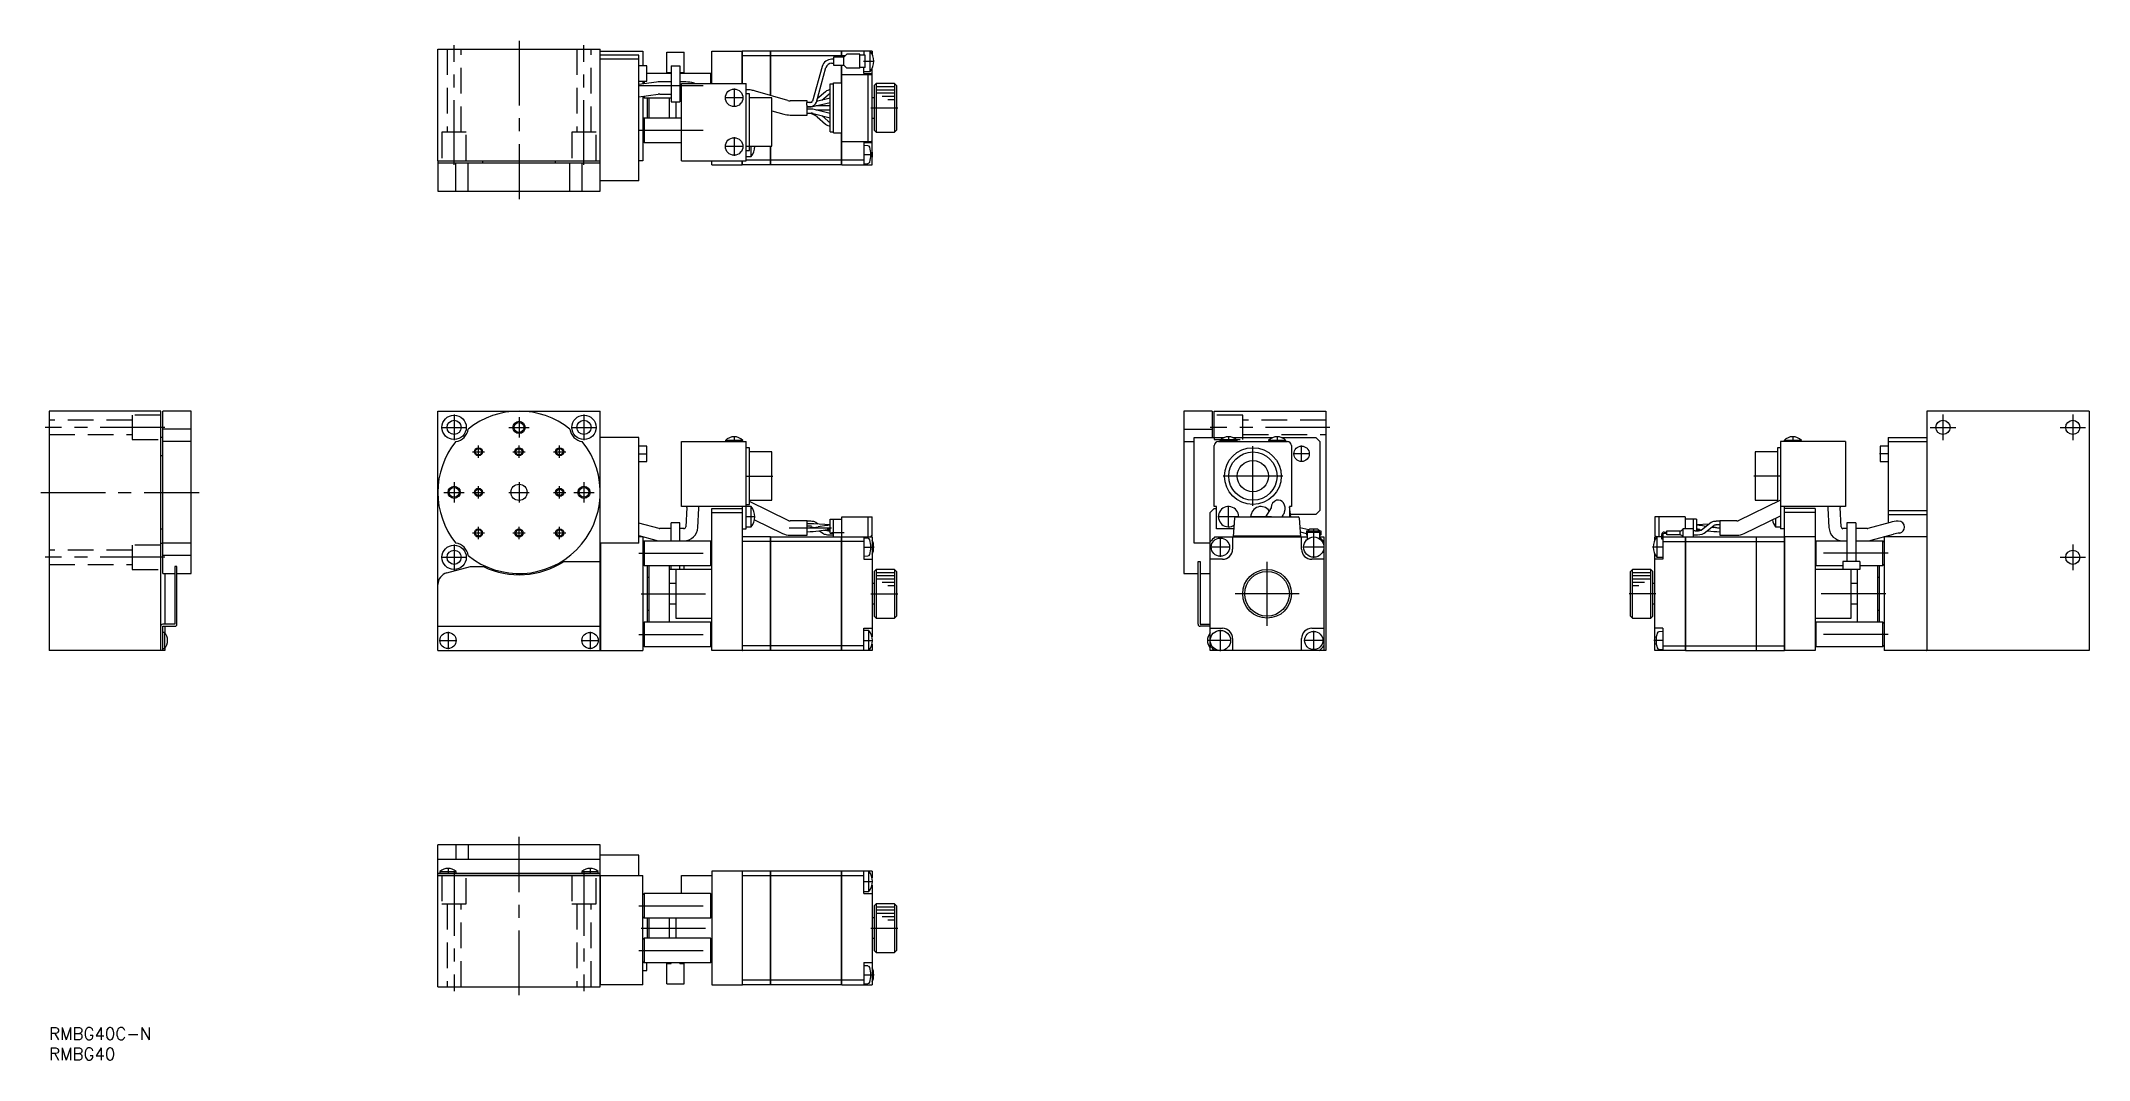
# Model space of a CAD drawing. Extents: x -2 to 503, y -8 to 243.
import ezdxf

# ---------------------------------------------------------------- set-up
doc = ezdxf.new("R2010")
doc.units = 0
doc.header["$LTSCALE"] = 0.5
doc.linetypes.add('CENTER', pattern=[50.8, 31.75, -6.35, 6.35, -6.35])
doc.linetypes.add('DASHED', pattern=[19.05, 12.7, -6.35])
for name, color, linetype in [('MSM_CENTER', 1, 'CENTER'), ('MSM_CONTINUOUS', 7, 'CONTINUOUS'), ('MSM_DASHED', 4, 'DASHED'), ('MSM_NARROW', 5, 'CONTINUOUS'), ('MSM_PART_NUMBER', 7, 'CONTINUOUS')]:
    doc.layers.add(name, color=color, linetype=linetype)
doc.styles.get("Standard").update_dxf_attribs({"font": 'txt.shx', "height": 3, "bigfont": 'bigfont.shx'})

# ---------------------------------------------------------------- blocks, each defined once
blk = doc.blocks.new('*U73')
at = {"layer": 'MSM_PART_NUMBER'}
blk.add_text('RMBG40C-N', height=3, dxfattribs=at).set_placement((0, -3))
blk = doc.blocks.new('*U74')
at = {"layer": 'MSM_PART_NUMBER'}
blk.add_text('RMBG40', height=3, dxfattribs=at).set_placement((0, -8))

msp = doc.modelspace()

# ---------------------------------------------------------------- linework, layer by layer
at = {"layer": 'MSM_CENTER'}
for p, q in [((115.8, 243.08), (115.8, 204.08)), ((99.8, 212.58), (99.8, 242.08)), ((131.8, 212.58), (131.8, 242.08)), ((200.68, 238.08), (203.32, 238.08)), ((145.32, 232.08), (164.15, 232.08)), ((171.05, 229.08), (166.54, 229.08)), ((168.8, 231.34), (168.8, 226.82)), ((202.5, 226.58), (209.1, 226.58)), ((145.32, 221.08), (164.15, 221.08)), ((171.05, 217.08), (166.54, 217.08)), ((168.8, 219.34), (168.8, 214.82)), ((174, 217.08), (171.69, 217.08)), ((200.69, 215.08), (203, 215.08)), ((28.5, 147.87), (-1, 147.87)), ((96.65, 147.87), (102.95, 147.87)), ((99.8, 151.02), (99.8, 144.72)), ((113.3, 147.87), (118.3, 147.87)), ((115.8, 150.37), (115.8, 145.37)), ((128.65, 147.87), (134.95, 147.87)), ((131.8, 151.02), (131.8, 144.72)), ((315.62, 147.87), (286.12, 147.87)), ((463.5, 147.87), (469.8, 147.87)), ((466.65, 151.02), (466.65, 144.72)), ((495.5, 147.87), (501.8, 147.87)), ((498.65, 151.02), (498.65, 144.72)), ((104.3, 141.87), (107.3, 141.87)), ((105.8, 140.37), (105.8, 143.37)), ((114.3, 141.87), (117.3, 141.87)), ((115.8, 140.37), (115.8, 143.37)), ((124.3, 141.87), (127.3, 141.87)), ((125.8, 140.37), (125.8, 143.37)), ((145.2, 141.37), (147.4, 141.37)), ((168.8, 145.63), (168.8, 144.31)), ((290.62, 145.63), (290.62, 144.31)), ((296.62, 128.52), (296.62, 143.22)), ((302.62, 145.63), (302.62, 144.31)), ((310.61, 141.37), (306.62, 141.37)), ((308.62, 139.38), (308.62, 143.37)), ((429.65, 145.63), (429.65, 144.31)), ((453.25, 141.37), (451.05, 141.37)), ((-2, 131.87), (37, 131.87)), ((97.3, 131.87), (102.3, 131.87)), ((99.8, 134.37), (99.8, 129.37)), ((104.3, 131.87), (107.3, 131.87)), ((105.8, 130.37), (105.8, 133.37)), ((113.3, 131.87), (118.3, 131.87)), ((115.8, 134.37), (115.8, 129.37)), ((124.3, 131.87), (127.3, 131.87)), ((125.8, 130.37), (125.8, 133.37)), ((129.3, 131.87), (134.3, 131.87)), ((131.8, 134.37), (131.8, 129.37)), ((171.76, 135.87), (178.37, 135.87)), ((303.97, 135.87), (289.27, 135.87)), ((426.69, 135.87), (420.08, 135.87)), ((290.62, 123.25), (290.62, 128.5)), ((439.81, 128.37), (439.81, 128.35)), ((104.3, 121.87), (107.3, 121.87)), ((105.8, 120.37), (105.8, 123.37)), ((114.3, 121.87), (117.3, 121.87)), ((115.8, 120.37), (115.8, 123.37)), ((124.3, 121.87), (127.3, 121.87)), ((125.8, 120.37), (125.8, 123.37)), ((174, 125.87), (171.69, 125.87)), ((192.78, 123.07), (182.37, 123.07)), ((186.74, 123.61), (187.87, 123.61)), ((186.79, 122.68), (186.85, 122.68)), ((195.92, 121.87), (192.8, 121.87)), ((293.24, 125.87), (287.99, 125.87)), ((301.24, 125.87), (295.99, 125.87)), ((311.62, 115.75), (311.62, 122.92)), ((99.8, 119.02), (99.8, 112.72)), ((145.32, 116.87), (164.15, 116.87)), ((200.68, 118.37), (203.32, 118.37)), ((290.98, 118.37), (286.25, 118.37)), ((288.62, 116.01), (288.62, 120.73)), ((314.24, 118.37), (308.99, 118.37)), ((397.77, 118.37), (395.13, 118.37)), ((453.13, 116.87), (434.3, 116.87)), ((498.65, 119.02), (498.65, 112.72)), ((28.5, 115.87), (-1, 115.87)), ((96.65, 115.87), (102.95, 115.87)), ((300.12, 99), (300.12, 114.75)), ((495.5, 115.87), (501.8, 115.87)), ((145.89, 106.87), (163.74, 106.87)), ((202.5, 106.87), (209.1, 106.87)), ((307.99, 106.87), (292.24, 106.87)), ((395.95, 106.87), (389.35, 106.87)), ((452.56, 106.87), (434.71, 106.87)), ((98.3, 97.47), (98.3, 93.27)), ((133.3, 97.47), (133.3, 93.27)), ((145.32, 96.87), (164.15, 96.87)), ((288.62, 92.75), (288.62, 98)), ((311.62, 93.01), (311.62, 97.73)), ((453.13, 96.87), (434.3, 96.87)), ((96.2, 95.37), (100.4, 95.37)), ((131.2, 95.37), (135.4, 95.37)), ((200.69, 95.37), (203, 95.37)), ((291.24, 95.37), (285.36, 95.37)), ((313.98, 95.37), (309.25, 95.37)), ((397.76, 95.37), (395.45, 95.37)), ((115.8, 8), (115.8, 47)), ((98.3, 39.26), (98.3, 37.94)), ((99.8, 38.5), (99.8, 9)), ((131.8, 38.5), (131.8, 9)), ((133.3, 39.26), (133.3, 37.94)), ((200.69, 36), (203, 36)), ((145.32, 30), (164.15, 30)), ((145.89, 24.5), (163.74, 24.5)), ((202.5, 24.5), (209.1, 24.5)), ((145.32, 19), (164.15, 19)), ((200.68, 13), (203.32, 13))]:
    msp.add_line(p, q, dxfattribs=at)
at = {"layer": 'MSM_CONTINUOUS'}
for p, q in [((95.8, 241.08), (135.8, 241.08)), ((95.8, 213.58), (95.8, 241.08)), ((135.8, 206.08), (135.8, 241.08)), ((135.8, 240.58), (146.3, 240.58)), ((145.3, 239.58), (135.8, 239.58)), ((145.3, 238.58), (135.8, 238.58)), ((145.3, 208.58), (145.3, 239.58)), ((146.3, 240.58), (146.3, 236.98)), ((152.25, 240.31), (156.45, 240.31)), ((152.25, 235.31), (152.25, 240.31)), ((156.45, 235.31), (156.45, 240.31)), ((163.3, 232.58), (163.3, 240.58)), ((163.3, 240.58), (170.8, 240.58)), ((170.8, 232.58), (170.8, 240.58)), ((170.85, 240.53), (170.8, 240.53)), ((170.8, 239.48), (170.85, 239.48)), ((170.85, 232.58), (170.85, 240.58)), ((177.8, 240.58), (170.85, 240.58)), ((177.8, 239.43), (170.85, 239.43)), ((177.8, 229.64), (177.8, 240.58)), ((177.85, 240.48), (177.8, 240.48)), ((177.85, 239.39), (177.8, 239.39)), ((195.25, 240.58), (177.85, 240.58)), ((177.85, 229.62), (177.85, 240.58)), ((195.25, 239.43), (177.85, 239.43)), ((193.3, 238.58), (192.83, 238.58)), ((192.83, 237.58), (193.3, 237.58)), ((195.8, 239.08), (193.3, 239.08)), ((193.3, 239.08), (193.3, 237.08)), ((195.25, 239.08), (195.25, 240.58)), ((195.25, 240.48), (195.3, 240.48)), ((195.25, 239.39), (195.3, 239.39)), ((195.3, 239.08), (195.3, 240.58)), ((202.8, 240.58), (195.3, 240.58)), ((196.15, 239.43), (195.3, 239.43)), ((195.8, 239.08), (196.55, 239.83)), ((195.8, 237.09), (195.8, 239.08)), ((199.8, 239.83), (196.55, 239.83)), ((199.8, 236.34), (199.8, 239.83)), ((201.1, 239.58), (199.8, 239.58)), ((200.8, 240.58), (200.8, 239.58)), ((201.1, 236.58), (201.1, 239.58)), ((202.32, 235.58), (202.32, 240.58)), ((202.8, 240.58), (202.8, 239.82)), ((147.3, 236.98), (145.3, 236.98)), ((145.3, 233.18), (147.3, 233.18)), ((149.71, 232.95), (145.3, 232.36)), ((146.3, 233.18), (146.3, 232.5)), ((146.6, 233.18), (146.6, 232.54)), ((147.3, 233.18), (147.3, 236.98)), ((153.25, 235.08), (147.3, 235.08)), ((153.25, 232.99), (150.47, 233)), ((152.25, 235.31), (153.25, 235.31)), ((153.25, 236.98), (153.25, 228.08)), ((153.25, 236.98), (155.45, 236.98)), ((155.45, 236.98), (155.45, 228.08)), ((155.45, 235.31), (156.45, 235.31)), ((163, 235.08), (155.45, 235.08)), ((156.44, 232.98), (155.45, 232.98)), ((155.8, 232.58), (171.8, 232.58)), ((155.8, 213.58), (155.8, 232.58)), ((163.3, 234.78), (163, 235.08)), ((163, 235.08), (163, 232.58)), ((171.8, 213.58), (171.8, 232.58)), ((190.47, 236.81), (188.11, 228.28)), ((189.07, 228.01), (191.43, 236.55)), ((192.5, 232.48), (193.3, 232.48)), ((192.5, 220.68), (192.5, 232.48)), ((193.25, 220.68), (193.25, 232.48)), ((193.3, 237.08), (195.8, 237.08)), ((193.3, 220.43), (193.3, 232.73)), ((193.3, 232.73), (195.3, 232.73)), ((195.25, 232.73), (195.25, 237.08)), ((195.3, 212.58), (195.3, 237.08)), ((195.3, 234.83), (201.79, 234.83)), ((196.55, 236.34), (195.8, 237.09)), ((199.8, 236.34), (196.55, 236.34)), ((201.1, 236.58), (199.8, 236.58)), ((200.8, 235.08), (200.8, 236.58)), ((200.8, 235.58), (202.32, 235.58)), ((200.8, 235.08), (202.8, 235.08)), ((201.79, 218.33), (201.79, 234.83)), ((201.79, 234.82), (201.8, 234.82)), ((201.8, 218.33), (201.8, 234.83)), ((201.8, 234.83), (202.6, 234.83)), ((202.6, 234.81), (202.6, 234.83)), ((202.6, 234.81), (202.8, 234.81)), ((202.8, 212.58), (202.8, 236.34)), ((203.8, 232.58), (203.3, 232.08)), ((203.8, 232.58), (203.8, 220.58)), ((208.3, 232.58), (203.8, 232.58)), ((208.8, 232.08), (208.3, 232.58)), ((208.3, 232.58), (208.3, 220.58)), ((145.3, 229.34), (150.1, 229.98)), ((146.3, 229.47), (146.3, 213.58)), ((146.3, 229.39), (146.6, 229.08)), ((146.6, 229.51), (146.6, 229.08)), ((146.6, 229.08), (153.25, 229.08)), ((147.4, 229.08), (147.4, 224.08)), ((147.82, 229.08), (147.82, 224.08)), ((150.46, 230), (153.25, 229.99)), ((152.82, 229.08), (152.82, 224.08)), ((153.25, 228.08), (155.45, 228.08)), ((154.4, 228.08), (154.4, 224.08)), ((155.45, 229.98), (155.8, 229.98)), ((155.45, 229.08), (155.8, 229.08)), ((172.6, 230.08), (171.8, 230.08)), ((172.6, 216.08), (172.6, 230.08)), ((178.1, 229.03), (172.6, 229.03)), ((182.01, 228.41), (174.04, 230.74)), ((178.1, 217.13), (178.1, 229.03)), ((186.8, 228.33), (182.59, 228.33)), ((187.65, 227.94), (186.65, 227.93)), ((186.65, 227.93), (186.66, 227.24)), ((186.8, 227.24), (186.66, 227.24)), ((186.8, 227.93), (186.8, 228.33)), ((186.8, 224.83), (186.8, 227.24)), ((188.53, 226.98), (192.5, 227.96)), ((192.5, 228.99), (189.11, 228.15)), ((191.32, 230.58), (189.3, 228.82)), ((190.42, 228.48), (191.98, 229.83)), ((203.3, 229.08), (202.8, 229.08)), ((203.3, 232.08), (203.3, 221.08)), ((208.8, 232.08), (208.8, 221.08)), ((146.6, 224.08), (146.3, 223.78)), ((146.6, 224.08), (146.6, 218.08)), ((155.8, 224.08), (146.6, 224.08)), ((178.1, 225.9), (181.02, 225.05)), ((182.59, 224.83), (186.8, 224.83)), ((186.8, 226.93), (187.67, 226.94)), ((186.8, 226.89), (187.82, 226.89)), ((187.82, 226.27), (186.8, 226.27)), ((186.8, 225.27), (187.82, 225.27)), ((188.29, 225.21), (192.5, 224.17)), ((192.5, 225.2), (188.53, 226.18)), ((192.5, 227.08), (188.95, 227.08)), ((188.95, 226.08), (192.5, 226.08)), ((189.26, 224.37), (191.32, 222.58)), ((191.98, 223.34), (190.42, 224.69)), ((202.8, 224.08), (203.3, 224.08)), ((146.3, 218.39), (146.6, 218.08)), ((146.6, 218.08), (155.8, 218.08)), ((172.6, 217.13), (178.1, 217.13)), ((173.02, 214.58), (173.02, 217.13)), ((177.8, 212.58), (177.8, 217.13)), ((177.85, 212.58), (177.85, 217.13)), ((192.5, 220.68), (193.3, 220.68)), ((193.3, 220.43), (195.3, 220.43)), ((195.25, 212.58), (195.25, 220.43)), ((195.3, 218.33), (201.79, 218.33)), ((200.8, 218.08), (200.8, 212.58)), ((200.8, 218.08), (202.8, 218.08)), ((201.77, 217.25), (200.8, 217.33)), ((201.79, 218.34), (201.8, 218.34)), ((201.8, 218.33), (202.6, 218.33)), ((202.8, 218.35), (202.6, 218.35)), ((202.6, 218.33), (202.6, 218.35)), ((203.3, 221.08), (203.8, 220.58)), ((203.8, 220.58), (208.3, 220.58)), ((208.3, 220.58), (208.8, 221.08)), ((95.8, 213.58), (135.8, 213.58)), ((95.8, 213.53), (95.8, 206.08)), ((95.85, 213.53), (95.8, 213.53)), ((95.8, 213.08), (135.8, 213.08)), ((95.85, 213.53), (95.85, 213.58)), ((100.2, 206.08), (100.2, 213.08)), ((103.27, 206.08), (103.27, 213.08)), ((106.8, 213.58), (106.8, 213.08)), ((124.8, 213.08), (124.8, 213.58)), ((128.32, 206.08), (128.32, 213.08)), ((131.39, 206.08), (131.39, 213.08)), ((135.75, 213.58), (135.75, 213.53)), ((135.8, 213.53), (135.75, 213.53)), ((146.3, 213.58), (145.3, 213.58)), ((155.8, 213.58), (171.8, 213.58)), ((163.3, 212.58), (163.3, 213.58)), ((163.3, 212.58), (170.8, 212.58)), ((170.8, 212.58), (170.8, 213.58)), ((170.8, 212.63), (170.85, 212.63)), ((170.85, 212.58), (170.85, 213.58)), ((177.8, 212.58), (170.85, 212.58)), ((171.8, 216.08), (172.6, 216.08)), ((171.8, 214.58), (173.02, 214.58)), ((177.8, 213.74), (171.8, 213.74)), ((177.85, 213.77), (177.8, 213.77)), ((177.85, 212.68), (177.8, 212.68)), ((195.25, 213.74), (177.85, 213.74)), ((195.25, 212.58), (177.85, 212.58)), ((195.25, 213.77), (195.3, 213.77)), ((195.25, 212.68), (195.3, 212.68)), ((200.8, 213.74), (195.3, 213.74)), ((195.3, 212.58), (202.8, 212.58)), ((200.8, 212.83), (201.77, 212.91)), ((145.3, 208.58), (135.8, 208.58)), ((95.8, 206.08), (135.8, 206.08)), ((27.5, 151.87), (0, 151.87)), ((0, 151.87), (0, 92.87)), ((27.5, 92.87), (27.5, 151.87)), ((35, 151.87), (28, 151.87)), ((28, 111.87), (28, 151.87)), ((35, 111.87), (35, 151.87)), ((95.8, 151.87), (135.8, 151.87)), ((95.8, 92.87), (95.8, 151.87)), ((135.8, 92.87), (135.8, 151.87)), ((286.62, 151.87), (279.62, 151.87)), ((279.62, 151.87), (279.62, 111.87)), ((286.62, 151.87), (286.62, 145.37)), ((287.12, 151.87), (314.62, 151.87)), ((287.12, 145.37), (287.12, 151.87)), ((314.62, 151.87), (314.62, 92.87)), ((462.65, 151.87), (462.65, 92.87)), ((502.65, 151.87), (462.65, 151.87)), ((502.65, 151.87), (502.65, 92.87)), ((35, 147.46), (28, 147.46)), ((279.62, 147.46), (286.62, 147.46)), ((28, 145.37), (27.5, 145.37)), ((35, 144.4), (28, 144.4)), ((145.3, 145.37), (135.8, 145.37)), ((145.3, 119.37), (145.3, 145.37)), ((147.3, 143.27), (145.3, 143.27)), ((147.3, 139.47), (147.3, 143.27)), ((155.8, 128.37), (155.8, 144.37)), ((155.8, 144.37), (171.8, 144.37)), ((170.95, 144.66), (166.65, 144.66)), ((166.65, 144.66), (166.65, 144.37)), ((170.95, 144.37), (170.95, 144.66)), ((171.8, 122.87), (171.8, 144.37)), ((172.6, 142.87), (171.8, 142.87)), ((172.6, 128.87), (172.6, 142.87)), ((178.1, 141.82), (172.6, 141.82)), ((178.1, 129.92), (178.1, 141.82)), ((279.62, 144.4), (282.12, 144.4)), ((282.12, 145.37), (289.54, 145.37)), ((282.12, 119.37), (282.12, 145.37)), ((287.12, 128.37), (287.12, 143.37)), ((288.12, 144.37), (305.12, 144.37)), ((292.77, 144.66), (288.47, 144.66)), ((288.47, 144.66), (288.47, 144.37)), ((291.69, 145.37), (301.54, 145.37)), ((292.77, 144.37), (292.77, 144.66)), ((304.77, 144.66), (300.47, 144.66)), ((300.47, 144.66), (300.47, 144.37)), ((303.69, 145.37), (312.12, 145.37)), ((304.77, 144.37), (304.77, 144.66)), ((306.12, 143.37), (306.12, 128.37)), ((312.12, 145.37), (313.12, 144.37)), ((313.12, 144.37), (313.12, 127.37)), ((425.85, 141.82), (420.35, 141.82)), ((420.35, 141.82), (420.35, 129.92)), ((426.65, 142.87), (425.85, 142.87)), ((425.85, 142.87), (425.85, 129.55)), ((426.65, 144.37), (426.65, 122.87)), ((442.65, 144.37), (426.65, 144.37)), ((427.5, 144.66), (427.5, 144.37)), ((431.8, 144.66), (427.5, 144.66)), ((431.8, 144.37), (431.8, 144.66)), ((442.65, 144.37), (442.65, 128.37)), ((453.15, 143.27), (451.15, 143.27)), ((451.15, 143.27), (451.15, 139.47)), ((453.15, 145.37), (453.15, 124.31)), ((453.15, 145.37), (462.65, 145.37)), ((453.15, 144.37), (462.65, 144.37)), ((28, 140.87), (27.5, 140.87)), ((145.3, 139.47), (147.3, 139.47)), ((451.15, 139.47), (453.15, 139.47)), ((173.02, 128.37), (155.8, 128.37)), ((157.13, 128.13), (156.89, 123.34)), ((157.14, 128.37), (157.14, 128.35)), ((159.89, 123.19), (160.13, 127.99)), ((160.14, 128.35), (160.14, 128.37)), ((163.3, 92.87), (163.3, 127.87)), ((163.3, 127.87), (170.8, 127.87)), ((163.3, 126.87), (170.8, 126.87)), ((170.8, 128.37), (170.8, 92.87)), ((171.8, 128.87), (172.6, 128.87)), ((172.6, 129.92), (178.1, 129.92)), ((182.28, 124.89), (172.6, 129.58)), ((173.02, 123.37), (173.02, 128.37)), ((286.12, 126.87), (287.12, 127.87)), ((286.12, 92.87), (286.12, 126.87)), ((287.62, 128.37), (287.12, 128.37)), ((287.12, 127.87), (287.62, 127.87)), ((287.62, 122.87), (287.62, 128.37)), ((301.09, 128.09), (299.76, 125.87)), ((301.1, 128.11), (301.1, 128.09)), ((303.84, 125.87), (304.09, 126.28)), ((306.12, 128.37), (305.62, 128.37)), ((305.62, 128.37), (305.62, 125.87)), ((305.94, 125.87), (305.62, 128.26)), ((312.12, 126.37), (305.87, 126.37)), ((313.12, 127.37), (312.12, 126.37)), ((426.65, 129.95), (416.17, 124.89)), ((420.35, 129.92), (425.85, 129.92)), ((442.65, 128.37), (426.65, 128.37)), ((427.65, 92.87), (427.65, 128.37)), ((435.15, 127.87), (427.65, 127.87)), ((435.15, 126.87), (427.65, 126.87)), ((435.15, 127.87), (435.15, 92.87)), ((438.31, 128.37), (438.31, 128.35)), ((438.32, 127.99), (438.56, 123.19)), ((441.31, 128.35), (441.31, 128.37)), ((441.56, 123.34), (441.32, 128.13)), ((453.15, 127.37), (462.65, 127.37)), ((453.15, 126.37), (462.65, 126.37)), ((27.5, 122.87), (28, 122.87)), ((150.3, 122.94), (145.3, 124.31)), ((145.3, 121.2), (149.51, 120.05)), ((153.25, 122.92), (150.47, 122.92)), ((153.25, 119.87), (153.25, 124.38)), ((155.45, 124.38), (153.25, 124.38)), ((155.45, 119.87), (155.45, 124.38)), ((156.44, 122.92), (155.45, 122.92)), ((170.8, 122.87), (171.8, 122.87)), ((171.8, 123.37), (173.02, 123.37)), ((173.82, 125.1), (180.75, 121.74)), ((186.8, 124.82), (182.59, 124.82)), ((182.59, 121.32), (186.8, 121.32)), ((186.8, 121.32), (186.8, 124.82)), ((187.66, 124.73), (186.8, 124.73)), ((187.82, 124.11), (186.8, 124.11)), ((186.85, 123.15), (186.8, 123.15)), ((186.8, 122.18), (186.85, 122.18)), ((188.31, 123.22), (187.82, 123.18)), ((192.5, 123.86), (188.44, 124.09)), ((189.44, 124.04), (188.91, 124.46)), ((191.57, 123.7), (189.51, 123.37)), ((189.67, 122.38), (191.73, 122.71)), ((189.87, 122.41), (190.64, 121.79)), ((190.86, 122.57), (192.5, 122.57)), ((192.5, 121.82), (192.5, 125.27)), ((192.5, 125.27), (193.25, 125.27)), ((192.5, 121.82), (193.3, 121.82)), ((192.83, 121.37), (193.3, 121.37)), ((193.25, 125.22), (193.25, 125.27)), ((193.25, 125.22), (193.3, 125.22)), ((193.3, 125.27), (195.3, 125.27)), ((193.3, 120.87), (193.3, 125.27)), ((195.3, 92.87), (195.3, 125.87)), ((195.3, 125.87), (201.79, 125.87)), ((201.79, 120.87), (201.79, 125.87)), ((201.79, 125.86), (201.8, 125.86)), ((201.8, 120.87), (201.8, 125.87)), ((201.8, 125.87), (202.8, 125.87)), ((202.6, 120.87), (202.6, 121.17)), ((202.8, 121.17), (202.6, 121.17)), ((202.8, 121.17), (202.8, 125.87)), ((292.01, 122.87), (287.62, 122.87)), ((291.87, 120.87), (292.2, 125.59)), ((291.89, 121.17), (308.34, 121.17)), ((292.49, 125.87), (307.74, 125.87)), ((308.04, 125.59), (308.37, 120.87)), ((310.45, 122.64), (308.21, 123.14)), ((308.28, 122.1), (309.87, 121.75)), ((309.87, 122.37), (309.87, 121.37)), ((309.87, 122.37), (313.36, 122.37)), ((309.87, 121.37), (310.12, 121.37)), ((310.12, 120.37), (310.12, 122.07)), ((310.12, 122.07), (313.12, 122.07)), ((310.62, 122.87), (312.61, 122.87)), ((313.12, 120.37), (313.12, 122.07)), ((313.12, 121.37), (313.36, 121.37)), ((313.36, 122.37), (313.36, 121.37)), ((395.65, 125.87), (395.65, 121.17)), ((396.65, 125.87), (395.65, 125.87)), ((395.85, 121.17), (395.65, 121.17)), ((395.85, 121.17), (395.85, 120.87)), ((396.65, 125.87), (396.65, 120.87)), ((396.66, 125.86), (396.65, 125.86)), ((396.66, 125.87), (396.66, 120.87)), ((403.15, 125.87), (396.66, 125.87)), ((397.35, 120.37), (397.35, 121.47)), ((397.65, 121.47), (397.65, 115.37)), ((397.95, 122.07), (398.65, 122.07)), ((398.65, 121.77), (397.95, 121.77)), ((398.65, 121.37), (398.65, 122.37)), ((398.65, 122.37), (401.83, 122.37)), ((401.83, 121.37), (398.65, 121.37)), ((401.9, 121.37), (401.9, 122.37)), ((405.15, 122.87), (402.65, 122.87)), ((402.65, 120.87), (402.65, 122.87)), ((403.15, 125.87), (403.15, 122.87)), ((405.15, 125.27), (403.15, 125.27)), ((405.15, 125.27), (405.15, 120.87)), ((405.2, 125.22), (405.15, 125.22)), ((405.62, 122.37), (405.15, 122.37)), ((405.15, 121.37), (405.62, 121.37)), ((405.95, 125.27), (405.2, 125.27)), ((405.2, 125.27), (405.2, 125.22)), ((405.95, 125.27), (405.95, 122.38)), ((409.01, 124.04), (405.95, 123.86)), ((405.95, 122.57), (407.18, 122.57)), ((406.72, 122.71), (407.25, 122.63)), ((408.3, 123.47), (406.88, 123.7)), ((409.55, 124.46), (407.2, 122.58)), ((407.81, 121.79), (410.17, 123.68)), ((408.58, 122.41), (408.78, 122.38)), ((409.65, 123.27), (410.14, 123.22)), ((410.63, 123.18), (410.14, 123.22)), ((410.63, 123.87), (410.79, 123.89)), ((411.79, 124.73), (410.79, 124.73)), ((411.65, 123.89), (410.79, 123.89)), ((411.65, 123.15), (411.6, 123.15)), ((411.6, 122.18), (411.65, 122.18)), ((415.86, 124.82), (411.65, 124.82)), ((411.65, 124.82), (411.65, 124.73)), ((411.8, 124.19), (411.65, 124.18)), ((411.65, 124.18), (411.65, 121.32)), ((411.65, 121.32), (415.86, 121.32)), ((417.7, 121.74), (426.66, 126.08)), ((425.43, 125.49), (425.43, 123.37)), ((425.43, 123.37), (426.65, 123.37)), ((427.65, 122.87), (426.65, 122.87)), ((443, 122.92), (442.01, 122.92)), ((445.2, 124.38), (443, 124.38)), ((443, 124.38), (443, 114.87)), ((445.2, 124.38), (445.2, 114.87)), ((447.98, 122.92), (445.2, 122.92)), ((453.67, 124.45), (448.15, 122.94)), ((448.94, 120.05), (454.46, 121.56)), ((453.15, 121.2), (453.15, 120.87)), ((27.5, 119.37), (28, 119.37)), ((35, 119.35), (28, 119.35)), ((35, 116.28), (28, 116.28)), ((145.3, 119.37), (135.8, 119.37)), ((135.85, 119.37), (135.85, 92.87)), ((146.3, 120.87), (145.3, 120.87)), ((146.3, 120.87), (146.3, 92.87)), ((146.6, 119.87), (146.3, 119.57)), ((163, 119.87), (146.6, 119.87)), ((146.6, 119.87), (146.6, 113.87)), ((150.47, 119.92), (153.25, 119.92)), ((155.45, 119.92), (156.44, 119.92)), ((163.3, 119.57), (163, 119.87)), ((163, 119.87), (163, 113.87)), ((170.85, 120.82), (170.8, 120.82)), ((170.8, 119.77), (170.85, 119.77)), ((170.85, 92.87), (170.85, 120.87)), ((177.8, 120.87), (170.85, 120.87)), ((177.8, 119.72), (170.85, 119.72)), ((177.8, 92.87), (177.8, 120.87)), ((177.85, 120.77), (177.8, 120.77)), ((177.85, 119.68), (177.8, 119.68)), ((177.85, 120.87), (202.8, 120.87)), ((177.85, 92.87), (177.85, 120.87)), ((195.25, 119.72), (177.85, 119.72)), ((195.25, 120.87), (195.3, 120.87)), ((195.25, 92.87), (195.25, 120.87)), ((195.25, 120.77), (195.3, 120.77)), ((195.25, 119.68), (195.3, 119.68)), ((200.8, 119.72), (195.3, 119.72)), ((200.8, 120.87), (200.8, 115.37)), ((201.77, 120.54), (200.8, 120.62)), ((200.8, 116.12), (201.77, 116.2)), ((202.8, 120.87), (202.8, 96.26)), ((286.12, 119.37), (282.12, 119.37)), ((287.27, 120.87), (310.12, 120.87)), ((291.62, 120.87), (291.62, 117.87)), ((308.62, 117.87), (308.62, 120.87)), ((313.12, 120.87), (314.12, 120.87)), ((314.12, 120.87), (314.12, 92.87)), ((395.65, 120.11), (395.65, 120.87)), ((397.35, 120.87), (395.65, 120.87)), ((395.65, 92.87), (395.65, 116.63)), ((396.13, 120.87), (396.13, 115.87)), ((397.65, 120.37), (397.35, 120.37)), ((397.65, 120.87), (403.15, 120.87)), ((397.65, 119.72), (403.15, 119.72)), ((403.15, 120.87), (403.2, 120.87)), ((403.15, 120.87), (403.15, 92.87)), ((403.2, 120.77), (403.15, 120.77)), ((403.2, 119.68), (403.15, 119.68)), ((403.2, 120.87), (420.6, 120.87)), ((403.2, 120.87), (403.2, 92.87)), ((403.2, 119.72), (420.6, 119.72)), ((420.6, 120.87), (420.6, 92.87)), ((420.6, 120.77), (420.65, 120.77)), ((420.6, 119.68), (420.65, 119.68)), ((420.65, 120.87), (427.6, 120.87)), ((420.65, 120.87), (420.65, 92.87)), ((420.65, 119.72), (427.6, 119.72)), ((427.6, 120.87), (427.6, 92.87)), ((427.65, 120.82), (427.6, 120.82)), ((427.6, 119.77), (427.65, 119.77)), ((435.15, 120.87), (427.65, 120.87)), ((435.45, 119.87), (435.15, 119.57)), ((443, 119.87), (435.45, 119.87)), ((435.45, 113.87), (435.45, 119.87)), ((442.01, 119.92), (443, 119.92)), ((445.2, 119.92), (447.98, 119.92)), ((451.85, 119.87), (445.2, 119.87)), ((452.15, 119.57), (451.85, 119.87)), ((451.85, 113.87), (451.85, 119.87)), ((462.65, 120.87), (452.15, 120.87)), ((452.15, 120.87), (452.15, 92.87)), ((28, 111.87), (31, 111.87)), ((28.5, 111.87), (28.5, 99.37)), ((31.5, 113.57), (31, 113.57)), ((31, 113.57), (31, 99.37)), ((31.5, 99.37), (31.5, 113.57)), ((31.5, 111.87), (35, 111.87)), ((98.02, 112.02), (103.8, 113.57)), ((103.8, 113.57), (107.01, 113.57)), ((126.89, 114.87), (135.8, 114.87)), ((146.3, 114.18), (146.6, 113.87)), ((146.6, 113.87), (163, 113.87)), ((147.4, 113.87), (147.4, 99.87)), ((147.82, 113.87), (147.82, 99.87)), ((152.82, 113.87), (152.82, 99.87)), ((163.3, 112.87), (152.82, 112.87)), ((153.25, 112.87), (153.25, 113.87)), ((154.4, 112.87), (154.4, 100.87)), ((155.45, 112.87), (155.45, 113.87)), ((156.45, 112.87), (156.45, 113.87)), ((163, 113.87), (163.3, 114.17)), ((200.8, 115.37), (202.8, 115.37)), ((203.8, 112.87), (203.3, 112.37)), ((203.3, 112.37), (203.3, 101.37)), ((208.3, 112.87), (203.8, 112.87)), ((203.8, 112.87), (203.8, 100.87)), ((208.3, 112.87), (208.3, 100.87)), ((208.8, 112.37), (208.3, 112.87)), ((208.8, 112.37), (208.8, 101.37)), ((279.62, 111.87), (283.12, 111.87)), ((283.12, 114.87), (283.62, 114.87)), ((283.12, 99.37), (283.12, 114.87)), ((283.62, 114.87), (283.62, 99.37)), ((283.62, 111.87), (286.12, 111.87)), ((289.12, 115.37), (286.12, 115.37)), ((314.12, 115.37), (311.12, 115.37)), ((390.15, 112.87), (389.65, 112.37)), ((389.65, 101.37), (389.65, 112.37)), ((394.65, 112.87), (390.15, 112.87)), ((390.15, 100.87), (390.15, 112.87)), ((395.15, 112.37), (394.65, 112.87)), ((394.65, 100.87), (394.65, 112.87)), ((395.15, 101.37), (395.15, 112.37)), ((397.65, 115.37), (395.65, 115.37)), ((396.13, 115.87), (397.65, 115.87)), ((435.15, 114.17), (435.45, 113.87)), ((446.2, 112.87), (435.15, 112.87)), ((435.45, 113.87), (442, 113.87)), ((442, 114.87), (442, 112.87)), ((446.2, 114.87), (442, 114.87)), ((444.05, 100.87), (444.05, 112.87)), ((445.63, 99.87), (445.63, 112.87)), ((446.2, 114.87), (446.2, 112.87)), ((446.2, 113.87), (451.85, 113.87)), ((450.63, 99.87), (450.63, 113.87)), ((451.05, 99.87), (451.05, 113.87)), ((451.85, 113.87), (452.15, 114.18)), ((147.82, 110.87), (147.4, 110.87)), ((154.4, 109.37), (152.82, 109.37)), ((203.3, 109.37), (202.8, 109.37)), ((395.65, 109.37), (395.15, 109.37)), ((445.63, 109.37), (444.05, 109.37)), ((451.05, 110.87), (450.63, 110.87)), ((147.4, 102.87), (147.82, 102.87)), ((152.82, 104.37), (154.4, 104.37)), ((202.8, 104.37), (203.3, 104.37)), ((203.3, 101.37), (203.8, 100.87)), ((208.3, 100.87), (208.8, 101.37)), ((389.65, 101.37), (390.15, 100.87)), ((394.65, 100.87), (395.15, 101.37)), ((395.15, 104.37), (395.65, 104.37)), ((444.05, 104.37), (445.63, 104.37)), ((450.63, 102.87), (451.05, 102.87)), ((27.55, 92.87), (27.55, 99.09)), ((31, 99.37), (28, 99.37)), ((28, 98.87), (31, 98.87)), ((28, 92.87), (28, 98.87)), ((28.44, 97.37), (28, 97.37)), ((28.44, 97.37), (28.44, 93.37)), ((28.5, 98.87), (28.5, 97.3)), ((95.8, 98.87), (135.8, 98.87)), ((146.6, 99.87), (146.3, 99.57)), ((146.6, 99.87), (146.6, 93.87)), ((163, 99.87), (146.6, 99.87)), ((154.4, 100.87), (163.3, 100.87)), ((163.3, 99.57), (163, 99.87)), ((163, 99.87), (163, 93.87)), ((200.8, 92.87), (200.8, 98.37)), ((200.8, 98.37), (202.8, 98.37)), ((202.02, 97.87), (200.8, 97.87)), ((202.02, 92.87), (202.02, 97.87)), ((203.8, 100.87), (208.3, 100.87)), ((283.62, 99.37), (286.12, 99.37)), ((286.12, 98.87), (283.62, 98.87)), ((286.12, 98.37), (289.12, 98.37)), ((311.12, 98.37), (314.12, 98.37)), ((390.15, 100.87), (394.65, 100.87)), ((397.65, 98.37), (395.65, 98.37)), ((397.65, 97.62), (396.68, 97.54)), ((397.65, 98.37), (397.65, 92.87)), ((435.15, 100.87), (444.05, 100.87)), ((435.45, 99.87), (435.15, 99.57)), ((451.85, 99.87), (435.45, 99.87)), ((435.45, 93.87), (435.45, 99.87)), ((452.15, 99.57), (451.85, 99.87)), ((451.85, 93.87), (451.85, 99.87)), ((28.5, 92.87), (0, 92.87)), ((27.55, 92.92), (27.5, 92.92)), ((28, 93.37), (28.44, 93.37)), ((28.5, 93.45), (28.5, 92.87)), ((95.8, 92.87), (135.8, 92.87)), ((135.8, 92.92), (135.85, 92.92)), ((135.85, 92.87), (146.3, 92.87)), ((146.3, 94.18), (146.6, 93.87)), ((146.6, 93.87), (163, 93.87)), ((163, 93.87), (163.3, 94.17)), ((170.8, 92.87), (163.3, 92.87)), ((170.85, 93.97), (170.8, 93.97)), ((170.8, 92.92), (170.85, 92.92)), ((177.8, 94.03), (170.85, 94.03)), ((177.8, 92.87), (170.85, 92.87)), ((177.85, 94.07), (177.8, 94.07)), ((177.85, 92.97), (177.8, 92.97)), ((195.25, 94.03), (177.85, 94.03)), ((195.25, 92.87), (177.85, 92.87)), ((195.25, 94.07), (195.3, 94.07)), ((195.25, 92.97), (195.3, 92.97)), ((200.8, 94.03), (195.3, 94.03)), ((202.8, 92.87), (195.3, 92.87)), ((202.8, 94.48), (202.8, 92.87)), ((314.62, 92.87), (286.12, 92.87)), ((291.62, 95.87), (291.62, 92.87)), ((308.62, 92.87), (308.62, 95.87)), ((403.15, 92.87), (395.65, 92.87)), ((396.68, 93.2), (397.65, 93.12)), ((397.65, 94.03), (403.15, 94.03)), ((403.2, 94.07), (403.15, 94.07)), ((403.2, 92.97), (403.15, 92.97)), ((403.2, 94.03), (420.6, 94.03)), ((403.2, 92.87), (420.6, 92.87)), ((420.6, 94.07), (420.65, 94.07)), ((420.6, 92.97), (420.65, 92.97)), ((420.65, 94.03), (427.6, 94.03)), ((420.65, 92.87), (427.6, 92.87)), ((427.65, 93.97), (427.6, 93.97)), ((427.6, 92.92), (427.65, 92.92)), ((435.15, 92.87), (427.65, 92.87)), ((435.15, 94.17), (435.45, 93.87)), ((435.45, 93.87), (451.85, 93.87)), ((451.85, 93.87), (452.15, 94.18)), ((462.6, 92.87), (452.15, 92.87)), ((462.6, 92.92), (462.65, 92.92)), ((462.6, 92.92), (462.6, 92.87)), ((502.65, 92.87), (462.65, 92.87)), ((135.8, 45), (95.8, 45)), ((95.8, 37.55), (95.8, 45)), ((95.8, 41.5), (135.8, 41.5)), ((100.2, 45), (100.2, 41.5)), ((103.27, 45), (103.27, 41.5)), ((135.8, 10), (135.8, 45)), ((145.3, 42.5), (135.8, 42.5)), ((145.3, 37.5), (145.3, 42.5)), ((95.8, 38), (135.8, 38)), ((95.8, 37.55), (135.8, 37.55)), ((95.8, 37.5), (135.8, 37.5)), ((95.8, 10), (95.8, 37.5)), ((95.85, 37.55), (95.85, 37.5)), ((96.3, 38.44), (96.3, 38)), ((96.3, 38.44), (100.3, 38.44)), ((100.3, 38), (100.3, 38.44)), ((131.3, 38.44), (135.3, 38.44)), ((131.3, 38.44), (131.3, 38)), ((135.3, 38), (135.3, 38.44)), ((135.75, 37.55), (135.75, 37.5)), ((135.8, 37.45), (135.85, 37.45)), ((135.85, 37.5), (146.3, 37.5)), ((135.85, 10.5), (135.85, 37.5)), ((146.3, 10.5), (146.3, 37.5)), ((155.8, 37.5), (163.3, 37.5)), ((155.8, 33), (155.8, 37.5)), ((170.8, 38.5), (163.3, 38.5)), ((163.3, 38.5), (163.3, 10.5)), ((170.8, 38.5), (170.8, 10.5)), ((170.85, 38.45), (170.8, 38.45)), ((170.8, 37.4), (170.85, 37.4)), ((177.8, 38.5), (170.85, 38.5)), ((170.85, 10.5), (170.85, 38.5)), ((177.8, 37.35), (170.85, 37.35)), ((177.8, 10.5), (177.8, 38.5)), ((177.85, 38.4), (177.8, 38.4)), ((177.85, 37.31), (177.8, 37.31)), ((177.85, 10.5), (177.85, 38.5)), ((195.25, 38.5), (177.85, 38.5)), ((195.25, 37.35), (177.85, 37.35)), ((195.25, 10.5), (195.25, 38.5)), ((195.25, 38.4), (195.3, 38.4)), ((195.25, 37.31), (195.3, 37.31)), ((202.8, 38.5), (195.3, 38.5)), ((195.3, 10.5), (195.3, 38.5)), ((200.8, 37.35), (195.3, 37.35)), ((200.8, 33), (200.8, 38.5)), ((202.02, 33.5), (202.02, 38.5)), ((202.8, 38.5), (202.8, 36.89)), ((146.6, 33), (146.3, 32.7)), ((163, 33), (146.6, 33)), ((146.6, 33), (146.6, 27)), ((163.3, 32.7), (163, 33)), ((163, 33), (163, 27)), ((200.8, 33.5), (202.02, 33.5)), ((200.8, 33), (202.8, 33)), ((202.8, 35.11), (202.8, 10.5)), ((203.8, 30.5), (203.3, 30)), ((208.3, 30.5), (203.8, 30.5)), ((203.8, 30.5), (203.8, 18.5)), ((208.8, 30), (208.3, 30.5)), ((208.3, 30.5), (208.3, 18.5)), ((146.3, 27.3), (146.6, 27)), ((146.6, 27), (163, 27)), ((147.4, 27), (147.4, 22)), ((147.82, 27), (147.82, 22)), ((152.82, 27), (152.82, 22)), ((154.4, 27), (154.4, 22)), ((163, 27), (163.3, 27.3)), ((203.3, 27), (202.8, 27)), ((203.3, 30), (203.3, 19)), ((208.8, 30), (208.8, 19)), ((146.6, 22), (146.3, 21.7)), ((163, 22), (146.6, 22)), ((146.6, 22), (146.6, 16)), ((163.3, 21.7), (163, 22)), ((163, 22), (163, 16)), ((202.8, 22), (203.3, 22)), ((146.3, 16.3), (146.6, 16)), ((146.6, 16), (163, 16)), ((147.3, 14.1), (147.3, 16)), ((152.25, 15.77), (153.25, 15.77)), ((152.25, 10.77), (152.25, 15.77)), ((153.25, 15.77), (153.25, 16)), ((155.45, 15.77), (155.45, 16)), ((155.45, 15.77), (156.45, 15.77)), ((156.45, 10.77), (156.45, 15.77)), ((163, 16), (163.3, 16.3)), ((200.8, 16), (200.8, 10.5)), ((200.8, 16), (202.8, 16)), ((201.77, 15.17), (200.8, 15.25)), ((203.3, 19), (203.8, 18.5)), ((203.8, 18.5), (208.3, 18.5)), ((208.3, 18.5), (208.8, 19)), ((146.3, 10.5), (135.8, 10.5)), ((146.3, 14.1), (147.3, 14.1)), ((152.25, 10.77), (156.45, 10.77)), ((163.3, 10.5), (170.8, 10.5)), ((170.85, 11.6), (170.8, 11.6)), ((170.8, 10.55), (170.85, 10.55)), ((177.8, 11.65), (170.85, 11.65)), ((177.8, 10.5), (170.85, 10.5)), ((177.85, 11.69), (177.8, 11.69)), ((177.85, 10.6), (177.8, 10.6)), ((195.25, 11.65), (177.85, 11.65)), ((195.25, 10.5), (177.85, 10.5)), ((195.25, 11.69), (195.3, 11.69)), ((195.25, 10.6), (195.3, 10.6)), ((200.8, 11.65), (195.3, 11.65)), ((195.3, 10.5), (202.8, 10.5)), ((200.8, 10.75), (201.77, 10.83)), ((95.8, 10), (135.8, 10))]:
    msp.add_line(p, q, dxfattribs=at)
for centre, radius in [((168.8, 229.08), 2.15), ((168.8, 217.08), 2.15), ((99.8, 147.87), 3), ((99.8, 147.87), 1.75), ((115.8, 147.87), 1.23), ((131.8, 147.87), 3), ((131.8, 147.87), 1.75), ((466.65, 147.87), 1.75), ((498.65, 147.87), 1.75), ((105.8, 141.87), 0.783), ((115.8, 141.87), 0.783), ((125.8, 141.87), 0.783), ((296.62, 135.87), 7), ((296.62, 135.87), 5.95), ((308.62, 141.37), 1.9), ((296.62, 135.87), 3.85), ((99.8, 131.87), 1.23), ((105.8, 131.87), 0.783), ((115.8, 131.87), 2), ((125.8, 131.87), 0.783), ((131.8, 131.87), 1.23), ((105.8, 121.87), 0.783), ((115.8, 121.87), 0.783), ((125.8, 121.87), 0.783), ((99.8, 115.87), 3), ((99.8, 115.87), 1.75), ((288.62, 118.37), 2.25), ((311.62, 118.37), 2.5), ((498.65, 115.87), 1.75), ((300.12, 106.87), 6), ((300.12, 106.87), 5.5), ((98.3, 95.37), 2), ((133.3, 95.37), 2), ((288.62, 95.37), 2.5), ((311.62, 95.37), 2.25)]:
    msp.add_circle(centre, radius, dxfattribs=at)
for centre, radius, start, end in [((192.82, 236.14), 2.44, 89.8007, 163.9765), ((192.81, 236.15), 1.44, 89.385, 163.8527), ((199.2, 238.08), 4, 321.3178, 38.6822), ((150.45, 227.34), 5.66, 89.765, 97.5455), ((156.67, 223.45), 9.53, 79.625, 91.3689), ((157.96, 230.49), 2.37, 61.7786, 79.6269), ((150.48, 226.8), 3.2, 90.3675, 96.8277), ((171.78, 223.43), 7.64, 80.3627, 89.8545), ((171.57, 221.95), 9.12, 74.2875, 80.6175), ((182.56, 230.42), 2.09, 254.5507, 270.6408), ((186.85, 231.58), 3.68, 279.2275, 287.7934), ((187.65, 228.43), 0.488, 271.0725, 342.0998), ((187.66, 228.42), 1.47, 270.354, 344.1664), ((192.65, 229.02), 2.05, 94.3034, 130.3848), ((192.62, 229.08), 0.985, 97.5984, 131.0209), ((182.58, 230.58), 5.75, 254.2444, 270.0084), ((186.84, 221.55), 3.72, 49.3164, 89.8582), ((187.75, 230.4), 3.51, 271.0525, 282.8082), ((187.75, 222.76), 3.51, 77.1887, 88.9506), ((187.74, 222.68), 2.59, 77.7821, 88.3618), ((192.65, 224.15), 2.05, 229.6254, 265.7022), ((192.64, 224.13), 1.04, 229.8524, 261.8013), ((169.9, 217.08), 4, 321.3178, 0.7162), ((201.73, 216.75), 0.5, 17.6671, 85.1463), ((201.73, 213.41), 0.5, 274.8537, 342.3329), ((196.49, 215.08), 6, 342.3328, 17.6672), ((198.9, 215.08), 4, 347.1614, 12.8386), ((115.8, 131.87), 20, 51.2308, 128.7692), ((99.8, 147.87), 3.5, 276.6695, 353.3305), ((131.8, 147.87), 3.5, 186.6695, 263.3305), ((115.8, 131.87), 20, 141.2308, 218.7692), ((115.8, 131.87), 20, 231.2308, 38.7692), ((168.8, 142.57), 3, 44.22, 135.78), ((288.12, 143.37), 1, 90, 180), ((290.62, 142.57), 3, 44.22, 135.78), ((302.62, 142.57), 3, 44.22, 135.78), ((305.12, 143.37), 1, 0, 90), ((429.65, 142.57), 3, 44.22, 135.78), ((150.55, 128.4), 6.58, 357.6508, 359.5541), ((152.67, 128.35), 7.46, 357.1952, 0.0033), ((169.9, 125.87), 4, 321.3178, 38.6822), ((290.62, 125.87), 2.5, 0, 305.6648), ((298.62, 125.87), 2.5, 35.889, 180), ((302.95, 128.13), 1.84, 105.304, 180.3767), ((302.81, 128.25), 1.69, 36.2261, 101.6362), ((301.01, 128.15), 3.6, 328.714, 342.735), ((302.25, 127.9), 2.35, 339.6459, 35.0183), ((445.81, 128.35), 7.5, 179.8541, 182.8022), ((447.26, 128.39), 5.95, 180.345, 182.4501), ((150.53, 124.06), 1.14, 258.2335, 266.6533), ((156.44, 123.37), 0.451, 268.9258, 356.2521), ((156.43, 123.38), 3.46, 270.0728, 356.8605), ((182.62, 125.73), 4.41, 244.8462, 269.5051), ((182.58, 125.53), 0.709, 245.0831, 270.5578), ((186.87, 135.13), 11.98, 269.8954, 274.5379), ((186.92, 141.46), 19.28, 269.7772, 278.1928), ((187.72, 121.44), 3.29, 73.0482, 91.0843), ((187.69, 108.88), 15.23, 87.1976, 89.5396), ((186.66, 141.91), 18.77, 275.0408, 278.7262), ((188.39, 123.81), 0.83, 52.0025, 69.5661), ((191.7, 123.39), 1.92, 236.3247, 262.4665), ((191.83, 123.9), 1.44, 246.9143, 261.3541), ((192.76, 128.85), 7.48, 259.9079, 270.4976), ((195.98, 95.67), 28.37, 97.0552, 98.9479), ((192.71, 128.55), 6.18, 259.7645, 267.9621), ((195.92, 96.05), 26.99, 97.2984, 98.9472), ((292.49, 125.57), 0.3, 90, 176), ((307.74, 125.57), 0.3, 4, 90), ((309.8, 123.29), 0.92, 274.3637, 333.0376), ((309.72, 120.15), 1.23, 71.3318, 83.0928), ((313.44, 123.3), 0.936, 207.3208, 264.9963), ((313.5, 120.19), 1.19, 96.7442, 108.8312), ((397.95, 121.47), 0.6, 90, 180), ((397.95, 121.47), 0.3, 90, 180), ((401.83, 123.29), 0.92, 270, 274.3637), ((401.83, 120.45), 0.92, 27.1629, 90), ((401.84, 123.29), 0.916, 274.3033, 330.7002), ((405.59, 130.99), 8.62, 270.2543, 275.3895), ((405.88, 125.94), 4.58, 266.8025, 294.9712), ((403.95, 105.62), 18.32, 80.7811, 83.7108), ((402.72, 97.44), 25.59, 81.0078, 82.7461), ((406.05, 126.37), 3.98, 274.9929, 284.2473), ((406.82, 123.35), 0.86, 284.3255, 296.1698), ((411.53, 141.4), 19.22, 261.7953, 270.2347), ((410.65, 122.36), 2.37, 86.5262, 117.6383), ((411.73, 120.46), 3.58, 107.7977, 115.7912), ((411.58, 135.13), 11.98, 265.4615, 270.1052), ((395.89, 124.27), 15.9, 359.7011, 1.6702), ((415.84, 125.67), 0.851, 271.5981, 292.7609), ((415.84, 125.68), 4.36, 270.3709, 295.2777), ((428.55, 125.87), 4, 191.0513, 218.6822), ((442.01, 123.37), 3.45, 182.94, 270.1267), ((442.02, 123.38), 0.464, 185.293, 269.5292), ((447.87, 124.35), 1.43, 275.0705, 281.2385), ((455.98, 117.05), 7.76, 92.4081, 107.3431), ((456.15, 116.16), 5.66, 91.0579, 107.3227), ((455.65, 123.25), 1.55, 1.2206, 89.7223), ((455.62, 123.34), 1.58, 285.6061, 358.0063), ((99.8, 115.87), 3.5, 6.6695, 83.3305), ((150.54, 124.1), 4.18, 255.7035, 269.0058), ((201.73, 120.04), 0.5, 17.6671, 85.1463), ((201.73, 116.7), 0.5, 274.8537, 342.3329), ((196.49, 118.37), 6, 342.3328, 17.6672), ((199.2, 118.37), 4, 334.1581, 25.8419), ((300.12, 106.87), 19, 132.5369, 137.4631), ((289.12, 117.87), 2.5, 270, 0), ((311.12, 117.87), 2.5, 180, 270), ((300.12, 106.87), 19, 42.5369, 46.8264), ((399.25, 118.37), 4, 141.3178, 218.6822), ((447.89, 124.23), 4.31, 271.1953, 284.0954), ((98.8, 109.13), 3, 105, 180), ((115.8, 131.87), 20.3, 244.353, 303.1294), ((28, 98.87), 0.5, 90, 180), ((26.2, 95.37), 3, 318.1897, 41.8103), ((31, 99.37), 0.5, 270, 0), ((198.9, 95.37), 4, 321.3178, 38.6822), ((283.62, 99.37), 0.5, 180, 270), ((288.42, 95.37), 3, 140.0555, 219.9445), ((289.12, 95.87), 2.5, 360, 90), ((311.12, 95.87), 2.5, 90, 180), ((399.55, 95.37), 4, 167.1614, 192.8386), ((401.96, 95.37), 6, 162.3328, 197.6672), ((396.72, 97.04), 0.5, 94.8537, 162.3329), ((300.12, 106.87), 19, 222.5369, 227.4631), ((300.12, 106.87), 19, 312.5369, 317.4631), ((396.72, 93.7), 0.5, 197.6671, 265.1463), ((98.3, 36.2), 3, 48.1897, 131.8103), ((133.3, 36.2), 3, 48.1897, 131.8103), ((198.9, 36), 4, 321.3178, 38.6822), ((201.73, 14.67), 0.5, 17.6671, 85.1463), ((201.73, 11.33), 0.5, 274.8537, 342.3329), ((196.49, 13), 6, 342.3328, 17.6672), ((199.2, 13), 4, 334.1581, 25.8419)]:
    msp.add_arc(centre, radius, start, end, dxfattribs=at)
at = {"layer": 'MSM_DASHED'}
for p, q in [((98.05, 241.08), (98.05, 220.58)), ((101.55, 220.58), (101.55, 241.08)), ((130.05, 241.08), (130.05, 220.58)), ((133.55, 220.58), (133.55, 241.08)), ((96.8, 220.58), (96.8, 213.58)), ((102.8, 220.58), (96.8, 220.58)), ((102.8, 213.58), (102.8, 220.58)), ((128.8, 220.58), (128.8, 213.58)), ((134.8, 220.58), (128.8, 220.58)), ((134.8, 213.58), (134.8, 220.58)), ((20.5, 149.62), (0, 149.62)), ((20.5, 150.87), (20.5, 144.87)), ((27.5, 150.87), (20.5, 150.87)), ((294.12, 150.87), (287.12, 150.87)), ((294.12, 144.87), (294.12, 150.87)), ((314.62, 149.62), (294.12, 149.62)), ((0, 146.12), (20.5, 146.12)), ((20.5, 144.87), (27.5, 144.87)), ((287.12, 145.37), (287.12, 144.87)), ((287.12, 144.87), (294.12, 144.87)), ((294.12, 146.12), (314.62, 146.12)), ((20.5, 117.62), (0, 117.62)), ((20.5, 118.87), (20.5, 112.87)), ((27.5, 118.87), (20.5, 118.87)), ((0, 114.12), (20.5, 114.12)), ((20.5, 112.87), (27.5, 112.87)), ((96.8, 37.5), (96.8, 30.5)), ((102.8, 30.5), (102.8, 37.5)), ((128.8, 37.5), (128.8, 30.5)), ((134.8, 30.5), (134.8, 37.5)), ((96.8, 30.5), (102.8, 30.5)), ((98.05, 30.5), (98.05, 10)), ((101.55, 10), (101.55, 30.5)), ((128.8, 30.5), (134.8, 30.5)), ((130.05, 30.5), (130.05, 10)), ((133.55, 10), (133.55, 30.5))]:
    msp.add_line(p, q, dxfattribs=at)
at = {"layer": 'MSM_NARROW'}
for p, q in [((208.3, 231.78), (203.8, 231.78)), ((208.3, 230.98), (203.8, 230.98)), ((208.3, 230.18), (203.8, 230.18)), ((208.3, 229.38), (205.3, 229.38)), ((208.3, 228.58), (206.7, 228.58)), ((208.3, 112.07), (203.8, 112.07)), ((208.3, 111.27), (203.8, 111.27)), ((394.65, 112.07), (390.15, 112.07)), ((394.65, 111.27), (390.15, 111.27)), ((208.3, 110.47), (203.8, 110.47)), ((208.3, 109.67), (205.3, 109.67)), ((208.3, 108.87), (206.7, 108.87)), ((394.65, 110.47), (390.15, 110.47)), ((393.15, 109.67), (390.15, 109.67)), ((391.75, 108.87), (390.15, 108.87)), ((208.3, 29.7), (203.8, 29.7)), ((208.3, 28.9), (203.8, 28.9)), ((208.3, 28.1), (203.8, 28.1)), ((208.3, 27.3), (205.3, 27.3)), ((208.3, 26.5), (206.7, 26.5))]:
    msp.add_line(p, q, dxfattribs=at)
for centre, radius in [((115.8, 147.87), 1.5), ((105.8, 141.87), 1), ((115.8, 141.87), 1), ((125.8, 141.87), 1), ((99.8, 131.87), 1.5), ((105.8, 131.87), 1), ((125.8, 131.87), 1), ((131.8, 131.87), 1.5), ((105.8, 121.87), 1), ((115.8, 121.87), 1), ((125.8, 121.87), 1)]:
    msp.add_circle(centre, radius, dxfattribs=at)

# ---------------------------------------------------------------- block references
at = {"layer": 'MSM_CONTINUOUS'}
for name in ['*U73', '*U74']:
    msp.add_blockref(name, (0, 0), dxfattribs=at)

doc.saveas('drawing.dxf')
